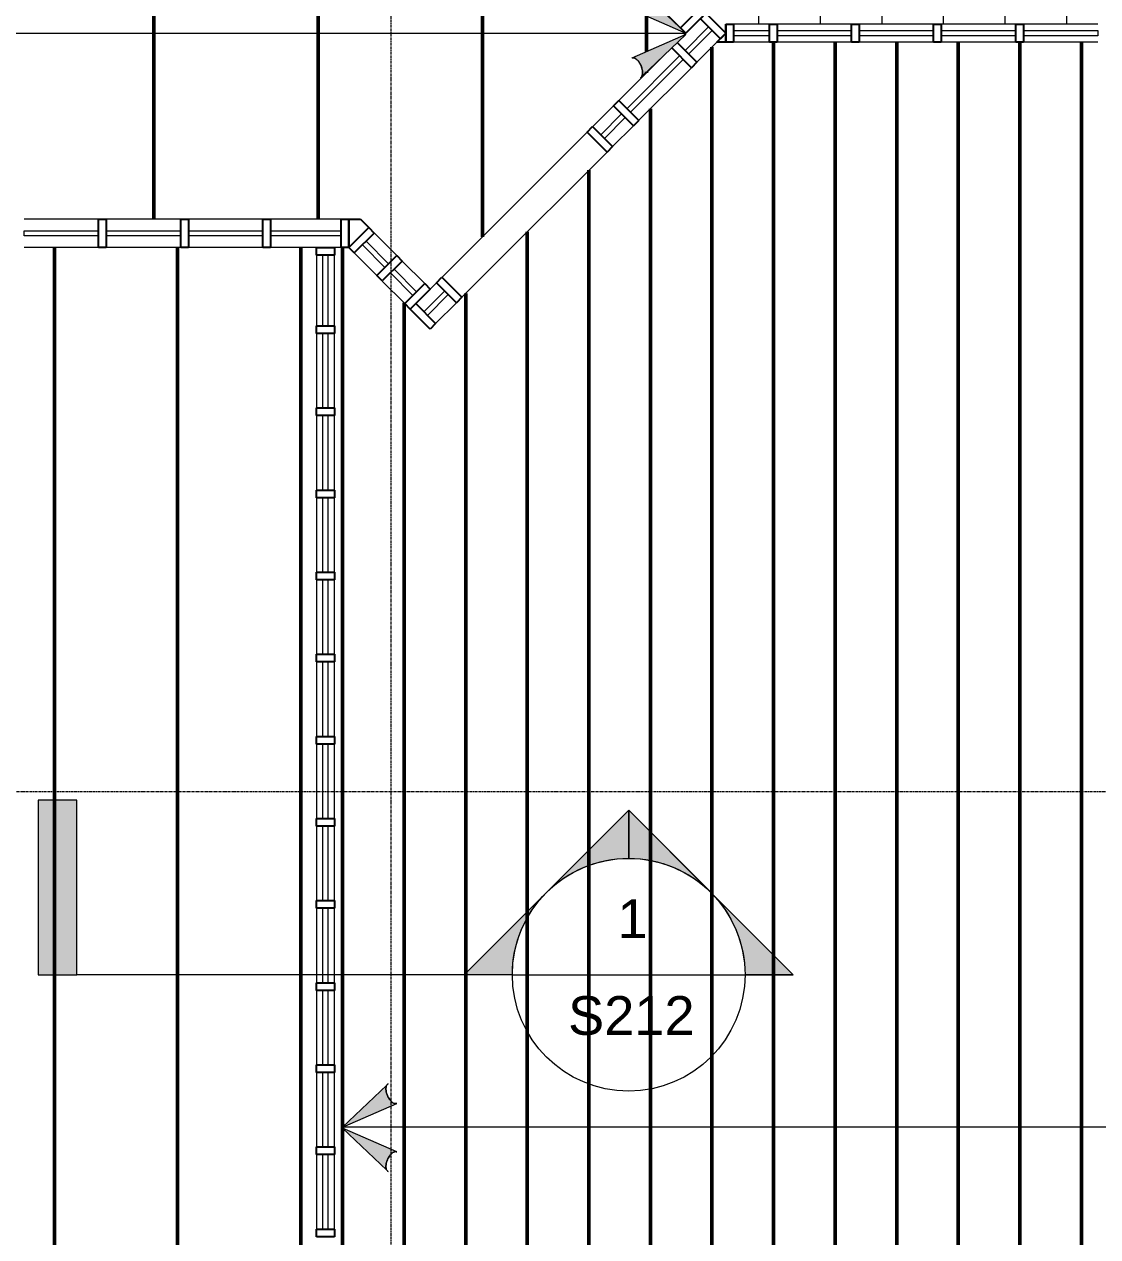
# Model space of a CAD drawing. Header units: inches. Extents: x -4036 to -1914, y 2 to 12338.
# Drawn here: x -2571.8 to -2362.6, y 11448.5 to 11684.7 of the extents above; entities that cross this region are included whole.
import ezdxf

# ---------------------------------------------------------------- set-up
doc = ezdxf.new("R2010")
doc.units = ezdxf.units.IN
doc.header["$MEASUREMENT"] = 0
doc.linetypes.add('Línea de rejilla', pattern=[0.875, 0.5, -0.125, 0.125, -0.125])
for name, color, linetype, lineweight in [('A-DETL-GENF', 92, 'Continuous', 9), ('A-GLAZ-CURT', 52, 'Continuous', 9), ('A-GLAZ-CWMG', 51, 'Continuous', 9), ('G-ANNO-SYMB', 111, 'Continuous', 9), ('I-WALL', 2, 'Continuous', 9), ('S-BEAM', 12, 'Continuous', 9), ('S-BEAM-ANLY', 10, 'Continuous', 50), ('S-GRID', 1, 'Continuous', 9)]:
    doc.layers.add(name, color=color, linetype=linetype, lineweight=lineweight)
doc.styles.add('Arial_2', font='arial.ttf', dxfattribs={"height": 7.559055})

# ---------------------------------------------------------------- blocks, each defined once
blk = doc.blocks.new('System Panel - PlyWood-764936-FRAMING PLAN - 2ND FLOOR')
at = {"layer": 'A-GLAZ-CURT', "lineweight": 18}
for p, q in [((-7.25, -0.5), (-7.25, 0.5)), ((-7.25, 0.5), (7.25, 0.5)), ((7.25, 0.5), (7.25, -0.5)), ((7.25, -0.5), (-7.25, -0.5))]:
    blk.add_line(p, q, dxfattribs=at)
blk = doc.blocks.new('System Panel - PlyWood-1273271-FRAMING PLAN - 2ND FLOOR')
at = {"layer": 'A-GLAZ-CURT', "lineweight": 18}
for p, q in [((-3.5, -0.5), (-3.5, 0.5)), ((-3.5, 0.5), (3.5, 0.5)), ((3.5, 0.5), (3.5, -0.5)), ((3.5, -0.5), (-3.5, -0.5))]:
    blk.add_line(p, q, dxfattribs=at)
blk = doc.blocks.new('Rectangular Mullion - 3 1_2_-1273269-FRAMING PLAN - 2ND FLOOR')
at = {"layer": 'A-GLAZ-CWMG'}
for p, q in [((-2426.57, 11684.74), (-2433.57, 11684.74)), ((-2426.57, 11681.24), (-2433.57, 11681.24))]:
    blk.add_line(p, q, dxfattribs=at)
blk = doc.blocks.new('Rectangular Mullion - 3 1_2_-735841-FRAMING PLAN - 2ND FLOOR')
at = {"layer": 'A-GLAZ-CWMG'}
for p, q in [((-3206.07, 10485.26), (-3206.07, 10499.76)), ((-3202.57, 10485.26), (-3202.57, 10499.76))]:
    blk.add_line(p, q, dxfattribs=at)
blk = doc.blocks.new('Rectangular Mullion - 3 1_2_-735869-FRAMING PLAN - 2ND FLOOR')
at = {"layer": 'A-GLAZ-CWMG', "lineweight": 25}
for p, q in [((0, 1.75), (-1.5, 1.75)), ((-1.5, 1.75), (-1.5, -1.75)), ((0, -1.75), (0, 1.75)), ((-1.5, -1.75), (0, -1.75))]:
    blk.add_line(p, q, dxfattribs=at)
blk = doc.blocks.new('Rectangular Mullion - 3 1_2_-735844-FRAMING PLAN - 2ND FLOOR')
at = {"layer": 'A-GLAZ-CWMG', "lineweight": 25}
for p, q in [((0.75, 1.75), (-0.75, 1.75)), ((-0.75, 1.75), (-0.75, -1.75)), ((0.75, -1.75), (0.75, 1.75)), ((-0.75, -1.75), (0.75, -1.75))]:
    blk.add_line(p, q, dxfattribs=at)
blk = doc.blocks.new('Rectangular Mullion - 5 1_2_-748980-FRAMING PLAN - 2ND FLOOR')
at = {"layer": 'A-GLAZ-CWMG'}
for p, q in [((-2440.01, 11687.94), (-2449.73, 11697.66)), ((-2443.9, 11684.05), (-2453.62, 11693.77))]:
    blk.add_line(p, q, dxfattribs=at)
blk = doc.blocks.new('Rectangular Mullion - 5 1_2_-748987-FRAMING PLAN - 2ND FLOOR')
at = {"layer": 'A-GLAZ-CWMG', "lineweight": 25}
for p, q in [((-1.5, 2.75), (0, 2.75)), ((-1.5, -2.75), (-1.5, 2.75)), ((0, 2.75), (0, -2.75)), ((0, -2.75), (-1.5, -2.75))]:
    blk.add_line(p, q, dxfattribs=at)
blk = doc.blocks.new('System Panel - PlyWood-1273281-FRAMING PLAN - 2ND FLOOR')
at = {"layer": 'A-GLAZ-CURT', "lineweight": 18}
for p, q in [((-3.25, -0.5), (-3.25, 0.5)), ((-3.25, 0.5), (3.25, 0.5)), ((3.25, 0.5), (3.25, -0.5)), ((3.25, -0.5), (-3.25, -0.5))]:
    blk.add_line(p, q, dxfattribs=at)
blk = doc.blocks.new('Rectangular Mullion - 5 1_2_-1273276-FRAMING PLAN - 2ND FLOOR')
at = {"layer": 'A-GLAZ-CWMG'}
for p, q in [((-2491.45, 11634.38), (-2492.69, 11633.14)), ((-2487.57, 11630.49), (-2491.63, 11626.42))]:
    blk.add_line(p, q, dxfattribs=at)
blk = doc.blocks.new('Rectangular Mullion - 5 1_2_-1273277-FRAMING PLAN - 2ND FLOOR')
at = {"layer": 'A-GLAZ-CWMG'}
for p, q in [((-2442.84, 11682.99), (-2443.25, 11682.58)), ((-2436.81, 11681.24), (-2440.72, 11677.33))]:
    blk.add_line(p, q, dxfattribs=at)
blk = doc.blocks.new('Rectangular Mullion - 5 1_2_-748986-FRAMING PLAN - 2ND FLOOR')
at = {"layer": 'A-GLAZ-CWMG', "lineweight": 25}
for p, q in [((0, 2.75), (-1.5, 2.75)), ((-1.5, 2.75), (-1.5, -2.75)), ((0, -2.75), (0, 2.75)), ((-1.5, -2.75), (0, -2.75))]:
    blk.add_line(p, q, dxfattribs=at)
blk = doc.blocks.new('Rectangular Mullion - 5 1_2_-V11-FRAMING PLAN - 2ND FLOOR')
at = {"layer": 'A-GLAZ-CWMG', "lineweight": 25}
for p, q in [((-0.75, 2.65), (-0.75, -2.75)), ((0.75, -2.75), (0.75, 2.69)), ((-0.75, -2.75), (0.75, -2.75))]:
    blk.add_line(p, q, dxfattribs=at)
blk = doc.blocks.new('System Panel - PlyWood-1273221-FRAMING PLAN - 2ND FLOOR')
at = {"layer": 'A-GLAZ-CURT', "lineweight": 18}
for p, q in [((-3.11, -0.5), (-3.11, 0.5)), ((-3.11, 0.5), (3.11, 0.5)), ((3.11, 0.5), (3.11, -0.5)), ((3.11, -0.5), (-3.11, -0.5))]:
    blk.add_line(p, q, dxfattribs=at)
blk = doc.blocks.new('Rectangular Mullion - 5 1_2_-1273217-FRAMING PLAN - 2ND FLOOR')
at = {"layer": 'A-GLAZ-CWMG'}
for p, q in [((-2499.22, 11639.66), (-2503.62, 11644.07)), ((-2503.11, 11635.77), (-2507.51, 11640.18))]:
    blk.add_line(p, q, dxfattribs=at)
blk = doc.blocks.new('System Panel - PlyWood-764934-FRAMING PLAN - 2ND FLOOR')
at = {"layer": 'A-GLAZ-CURT', "lineweight": 18}
for p, q in [((-6.88, -0.5), (-6.88, 0.5)), ((-6.88, 0.5), (6.88, 0.5)), ((6.88, 0.5), (6.88, -0.5)), ((6.88, -0.5), (-6.88, -0.5))]:
    blk.add_line(p, q, dxfattribs=at)
blk = doc.blocks.new('Rectangular Mullion - 5 1_2_-V12-FRAMING PLAN - 2ND FLOOR')
at = {"layer": 'A-GLAZ-CWMG'}
for p, q in [((-2510.07, 11646.74), (-2523.82, 11646.74)), ((-2514.87, 11641.24), (-2523.82, 11641.24)), ((-2510.07, 11641.24), (-2511.37, 11641.24))]:
    blk.add_line(p, q, dxfattribs=at)
blk = doc.blocks.new('Rectangular Mullion - 5 1_2_-748981-FRAMING PLAN - 2ND FLOOR')
at = {"layer": 'A-GLAZ-CWMG'}
for p, q in [((-2522.7, 11828.21), (-2522.7, 11813.71)), ((-2517.2, 11828.21), (-2517.2, 11813.71))]:
    blk.add_line(p, q, dxfattribs=at)
blk = doc.blocks.new('Rectangular Mullion - 5 1_2_-748984-FRAMING PLAN - 2ND FLOOR')
at = {"layer": 'A-GLAZ-CWMG', "lineweight": 25}
for p, q in [((0.75, 2.75), (-0.75, 2.75)), ((-0.75, 2.75), (-0.75, -2.75)), ((0.75, -2.75), (0.75, 2.75)), ((-0.75, -2.75), (0.75, -2.75))]:
    blk.add_line(p, q, dxfattribs=at)
blk = doc.blocks.new('Rectangular Mullion - 3 1_2_-735840-FRAMING PLAN - 2ND FLOOR')
at = {"layer": 'A-GLAZ-CWMG'}
for p, q in [((-2918.07, 10459.04), (-2918.07, 10472.79)), ((-2914.57, 10459.04), (-2914.57, 10472.79))]:
    blk.add_line(p, q, dxfattribs=at)
blk = doc.blocks.new('Rectangular Mullion - 3 1_2_-735870-FRAMING PLAN - 2ND FLOOR')
at = {"layer": 'A-GLAZ-CWMG', "lineweight": 25}
for p, q in [((-1.5, 1.75), (0, 1.75)), ((-1.5, -1.75), (-1.5, 1.75)), ((0, 1.75), (0, -1.75)), ((0, -1.75), (-1.5, -1.75))]:
    blk.add_line(p, q, dxfattribs=at)
blk = doc.blocks.new('TRUSS - 24_-V50-FRAMING PLAN - 2ND FLOOR')
at = {"layer": 'S-BEAM'}
blk.add_line((184.15, 0), (-212.8, 0), dxfattribs=at)
blk = doc.blocks.new('TRUSS - 24_-1506986-FRAMING PLAN - 2ND FLOOR')
at = {"layer": 'S-BEAM'}
blk.add_line((183.67, 0), (-212.32, 0), dxfattribs=at)
blk = doc.blocks.new('TRUSS - 24_-1469656-FRAMING PLAN - 2ND FLOOR')
at = {"layer": 'S-BEAM'}
blk.add_line((177.67, 0), (-206.32, 0), dxfattribs=at)
blk = doc.blocks.new('TRUSS - 24_-1469657-FRAMING PLAN - 2ND FLOOR')
at = {"layer": 'S-BEAM'}
blk.add_line((171.67, 0), (-200.32, 0), dxfattribs=at)
blk = doc.blocks.new('TRUSS - 22_-1469616-FRAMING PLAN - 2ND FLOOR')
at = {"layer": 'S-BEAM'}
blk.add_line((51.92, 0), (-192.8, 0), dxfattribs=at)
blk = doc.blocks.new('TRUSS - 22_-V51-FRAMING PLAN - 2ND FLOOR')
at = {"layer": 'S-BEAM'}
blk.add_line((164.15, 0), (-192.8, 0), dxfattribs=at)
blk = doc.blocks.new('TRUSS - 24_-1469658-FRAMING PLAN - 2ND FLOOR')
at = {"layer": 'S-BEAM'}
blk.add_line((165.67, 0), (-194.32, 0), dxfattribs=at)
blk = doc.blocks.new('TRUSS - 24_-1469659-FRAMING PLAN - 2ND FLOOR')
at = {"layer": 'S-BEAM'}
blk.add_line((159.67, 0), (-188.32, 0), dxfattribs=at)
blk = doc.blocks.new('TRUSS - 24_-1469660-FRAMING PLAN - 2ND FLOOR')
at = {"layer": 'S-BEAM'}
blk.add_line((158.75, 0), (-187.4, 0), dxfattribs=at)
blk = doc.blocks.new('TRUSS - 24_-V73-FRAMING PLAN - 2ND FLOOR')
at = {"layer": 'S-BEAM'}
blk.add_line((164.15, 0), (-192.8, 0), dxfattribs=at)
blk = doc.blocks.new('System Panel - PlyWood-1273285-FRAMING PLAN - 2ND FLOOR')
at = {"layer": 'A-GLAZ-CURT', "lineweight": 18}
for p, q in [((-7.25, -0.5), (-7.25, 0.5)), ((-7.25, 0.5), (-1.5, 0.5)), ((-1.5, 0.5), (-1.5, -0.5)), ((-1.5, -0.5), (-7.25, -0.5))]:
    blk.add_line(p, q, dxfattribs=at)
blk = doc.blocks.new('Rectangular Mullion - 5 1_2_-1273279-FRAMING PLAN - 2ND FLOOR')
at = {"layer": 'A-GLAZ-CWMG'}
for p, q in [((-2462.11, 11663.72), (-2467.77, 11658.06)), ((-2463.88, 11654.17), (-2458.22, 11659.83))]:
    blk.add_line(p, q, dxfattribs=at)
blk = doc.blocks.new('Rectangular Mullion - 5 1_2_-749712-FRAMING PLAN - 2ND FLOOR')
at = {"layer": 'A-GLAZ-CWMG', "lineweight": 25}
for p, q in [((0, 2.75), (-1.5, 2.75)), ((-1.5, 2.75), (-1.5, -2.75)), ((0, -2.75), (0, 2.75)), ((-1.5, -2.75), (0, -2.75))]:
    blk.add_line(p, q, dxfattribs=at)
blk = doc.blocks.new('Rectangular Mullion - 5 1_2_-749713-FRAMING PLAN - 2ND FLOOR')
at = {"layer": 'A-GLAZ-CWMG', "lineweight": 25}
for p, q in [((-1.5, 2.75), (0, 2.75)), ((-1.5, -2.75), (-1.5, 2.75)), ((0, 2.75), (0, -2.75)), ((0, -2.75), (-1.5, -2.75))]:
    blk.add_line(p, q, dxfattribs=at)
blk = doc.blocks.new('Rectangular Mullion - 5 1_2_-V93-FRAMING PLAN - 2ND FLOOR')
at = {"layer": 'A-GLAZ-CWMG'}
for p, q in [((-2447.37, 11678.46), (-2455.92, 11669.91)), ((-2441.78, 11676.27), (-2452.03, 11666.02))]:
    blk.add_line(p, q, dxfattribs=at)
blk = doc.blocks.new('Rectangular Mullion - 5 1_2_-V94-FRAMING PLAN - 2ND FLOOR')
at = {"layer": 'A-GLAZ-CWMG'}
for p, q in [((-2456.98, 11668.85), (-2461.05, 11664.78)), ((-2453.09, 11664.96), (-2457.16, 11660.89))]:
    blk.add_line(p, q, dxfattribs=at)
blk = doc.blocks.new('Rectangular Mullion - 5 1_2_-748983-FRAMING PLAN - 2ND FLOOR')
at = {"layer": 'A-GLAZ-CWMG'}
for p, q in [((-2749.17, 11742.74), (-2765.17, 11742.74)), ((-2765.17, 11737.24), (-2749.17, 11737.24))]:
    blk.add_line(p, q, dxfattribs=at)
blk = doc.blocks.new('Rectangular Mullion - 5 1_2_-1273280-FRAMING PLAN - 2ND FLOOR')
at = {"layer": 'A-GLAZ-CWMG'}
for p, q in [((-2479.08, 11646.75), (-2490.39, 11635.44)), ((-2486.5, 11631.55), (-2475.19, 11642.86))]:
    blk.add_line(p, q, dxfattribs=at)
blk = doc.blocks.new('Rectangular Mullion - 5 1_2_-1273219-FRAMING PLAN - 2ND FLOOR')
at = {"layer": 'A-GLAZ-CWMG'}
for p, q in [((-2493.75, 11634.2), (-2498.16, 11638.6)), ((-2497.64, 11630.31), (-2502.05, 11634.71))]:
    blk.add_line(p, q, dxfattribs=at)
blk = doc.blocks.new('System Panel - PlyWood-1273282-FRAMING PLAN - 2ND FLOOR')
at = {"layer": 'A-GLAZ-CURT', "lineweight": 18}
for p, q in [((-2.5, -0.5), (-2.5, 0.5)), ((-2.5, 0.5), (3.25, 0.5)), ((3.25, 0.5), (3.25, -0.5)), ((3.25, -0.5), (-2.5, -0.5))]:
    blk.add_line(p, q, dxfattribs=at)
blk = doc.blocks.new('TRUSSES - TRUSSES-1503725-FRAMING PLAN - 2ND FLOOR')
at = {"layer": 'A-DETL-GENF'}
h = blk.add_hatch(color=256, dxfattribs=at)
h.paths.add_polyline_path([(-372.17, 8.4), (-380.77, 0.23), (-370.41, 4.79), (-370.62, 4.81), (-370.85, 4.9), (-371.08, 5.06), (-371.54, 5.53), (-371.93, 6.17), (-372.2, 6.89), (-372.31, 7.59), (-372.26, 8.17)], flags=0)
h.paths.add_polyline_path([(-380.77, 0), (-372.17, -8.17), (-372.26, -7.95), (-372.31, -7.68), (-372.28, -7.02), (-372.08, -6.3), (-371.74, -5.61), (-371.31, -5.04), (-370.85, -4.68), (-370.62, -4.59), (-370.41, -4.56), (-370.22, -4.6)], flags=0)
for p, q in [((-372.17, 8.4), (-380.77, 0.23)), ((-372.17, 8.4), (-371.89, 8.66)), ((-380.77, 0.23), (-370.22, 4.83)), ((-12.61, 0), (-380.77, 0)), ((-380.77, 0), (-372.17, -8.17)), ((-370.22, -4.6), (-380.77, 0))]:
    blk.add_line(p, q, dxfattribs=at)
for start_param, end_param in [(0.527907, 1.031328), (1.058732, 1.553534), (0, 0.515859), (1.586991, 2.08013), (2.111632, 2.609761), (2.630892, 3.141593)]:
    blk.add_ellipse((-371.06, 6.74), major_axis=(-0.84, 1.91), ratio=0.493649, start_param=start_param, end_param=end_param, dxfattribs=at)
blk.add_open_spline([(-370.22, 4.83), (-370.28, 4.81), (-370.4, 4.78), (-370.62, 4.8), (-370.84, 4.89), (-371.16, 5.1), (-371.55, 5.5), (-371.95, 6.16), (-372.25, 6.96), (-372.34, 7.64), (-372.28, 8.12), (-372.21, 8.31), (-372.17, 8.4)], degree=3, knots=[0, 0, 0, 0, 0.066667, 0.133333, 0.2, 0.266667, 0.4, 0.533333, 0.666667, 0.833333, 0.916667, 1, 1, 1, 1], dxfattribs=at)
blk = doc.blocks.new('TRUSSES - TRUSSES-1430588-FRAMING PLAN - 2ND FLOOR')
at = {"layer": 'A-DETL-GENF'}
h = blk.add_hatch(color=256, dxfattribs=at)
h.paths.add_polyline_path([(206.81, 8.4), (206.9, 8.17), (206.95, 7.9), (206.92, 7.25), (206.72, 6.53), (206.39, 5.84), (205.96, 5.27), (205.49, 4.9), (205.26, 4.81), (205.05, 4.79), (204.86, 4.83), (215.41, 0.23)], flags=0)
h.paths.add_polyline_path([(215.41, 0), (205.05, -4.56), (205.26, -4.59), (205.49, -4.68), (205.72, -4.83), (206.18, -5.31), (206.57, -5.95), (206.84, -6.66), (206.96, -7.36), (206.9, -7.95), (206.81, -8.17)], flags=0)
for p, q in [((206.81, 8.4), (206.53, 8.66)), ((215.41, 0.23), (206.81, 8.4)), ((204.86, 4.83), (215.41, 0.23)), ((12.85, 0), (215.41, 0)), ((215.41, 0), (204.86, -4.6)), ((206.81, -8.17), (215.41, 0)), ((206.81, -8.17), (206.53, -8.43))]:
    blk.add_line(p, q, dxfattribs=at)
for centre, major_axis, start_param, end_param in [((205.7, 6.74), (0.84, 1.91), 5.767326, 6.283185), ((205.7, 6.74), (0.84, 1.91), 4.729651, 5.224453), ((205.7, 6.74), (0.84, 1.91), 5.251857, 5.755279), ((205.7, 6.74), (0.84, 1.91), 3.141593, 3.652293), ((205.7, 6.74), (0.84, 1.91), 3.673425, 4.171554), ((205.7, 6.74), (0.84, 1.91), 4.203055, 4.696194), ((205.7, -6.52), (-0.84, 1.91), 5.772485, 6.283185), ((205.7, -6.52), (-0.84, 1.91), 5.253224, 5.751353), ((205.7, -6.52), (-0.84, 1.91), 4.728584, 5.221723), ((205.7, -6.52), (-0.84, 1.91), 4.200325, 4.695127), ((205.7, -6.52), (-0.84, 1.91), 3.141593, 3.657452), ((205.7, -6.52), (-0.84, 1.91), 3.669499, 4.172921)]:
    blk.add_ellipse(centre, major_axis=major_axis, ratio=0.493649, start_param=start_param, end_param=end_param, dxfattribs=at)
for points, knots in [([(206.81, 8.4), (206.85, 8.33), (206.91, 8.18), (206.97, 7.82), (206.95, 7.26), (206.75, 6.52), (206.42, 5.84), (206.02, 5.3), (205.6, 4.94), (205.27, 4.79), (205.02, 4.78), (204.91, 4.81), (204.86, 4.83)], [0, 0, 0, 0, 0.066667, 0.133333, 0.266667, 0.4, 0.533333, 0.65, 0.766667, 0.883333, 0.941667, 1, 1, 1, 1]), ([(204.86, -4.6), (204.92, -4.58), (205.05, -4.55), (205.26, -4.57), (205.49, -4.67), (205.8, -4.87), (206.19, -5.28), (206.59, -5.93), (206.89, -6.73), (206.98, -7.41), (206.93, -7.9), (206.86, -8.09), (206.81, -8.17)], [0, 0, 0, 0, 0.066667, 0.133333, 0.2, 0.266667, 0.4, 0.533333, 0.666667, 0.833333, 0.916667, 1, 1, 1, 1])]:
    blk.add_open_spline(points, degree=3, knots=knots, dxfattribs=at)
blk = doc.blocks.new('Vista de diseño - Extremo final de sección - Rellenado-14997-FRAMING PLAN - 2ND FLOOR')
at = {"layer": 'G-ANNO-SYMB'}
blk.add_hatch(color=256, dxfattribs=at).paths.add_polyline_path([(0, 0.3543), (0, 0), (-0.0787, 0), (-0.0787, 0.3543)], flags=0)
for p, q in [((0, 0.3543), (-0.0787, 0.3543)), ((-0.0787, 0.3543), (-0.0787, 0)), ((0, 0), (0, 0.3543)), ((-0.0787, 0), (0, 0))]:
    blk.add_line(p, q, dxfattribs=at)
blk = doc.blocks.new('Vista de diseño - Extremo inicial de sección - Rellenado-1561-FRAMING PLAN - 2ND FLOOR')
at = {"layer": 'G-ANNO-SYMB'}
h = blk.add_hatch(color=256, dxfattribs=at)
edge = h.paths.add_edge_path(flags=0)
edge.add_line((-0.2362, 0.3341), (-0.2362, 0.2362))
edge.add_arc((-0.2362, 0), 0.2362, 90, 135)
edge.add_line((-0.4033, 0.167), (-0.2362, 0.3341))
h = blk.add_hatch(color=256, dxfattribs=at)
edge = h.paths.add_edge_path(flags=0)
edge.add_line((-0.2362, 0.3341), (-0.0692, 0.167))
edge.add_arc((-0.2362, 0), 0.2362, 45, 90)
edge.add_line((-0.2362, 0.2362), (-0.2362, 0.3341))
h = blk.add_hatch(color=256, dxfattribs=at)
edge = h.paths.add_edge_path(flags=0)
edge.add_line((-0.5703, 0), (-0.4033, 0.167))
edge.add_arc((-0.2362, 0), 0.2362, 135, 180)
edge.add_line((-0.4724, 0), (-0.5703, 0))
h = blk.add_hatch(color=256, dxfattribs=at)
edge = h.paths.add_edge_path(flags=0)
edge.add_line((0.0978, 0), (0, 0))
edge.add_arc((-0.2362, 0), 0.2362, 360, 405)
edge.add_line((-0.0692, 0.167), (0.0978, 0))
for p, q in [((-0.2362, 0.3341), (-0.5703, 0)), ((-0.2362, 0.3341), (-0.4033, 0.167)), ((-0.2362, 0.3341), (0.0978, 0)), ((-0.2362, 0.2362), (-0.2362, 0.3341)), ((-0.2362, 0.3341), (-0.2362, 0.2362)), ((-0.0692, 0.167), (-0.2362, 0.3341)), ((-0.4033, 0.167), (-0.5703, 0)), ((0.0978, 0), (-0.0692, 0.167)), ((-0.5703, 0), (-0.4724, 0)), ((0, 0), (0.0978, 0)), ((-0.4724, 0), (-0.5703, 0)), ((0, 0), (0.0978, 0))]:
    blk.add_line(p, q, dxfattribs=at)
for start, end in [(360, 180), (90, 135), (45, 90), (135, 180), (360, 45), (180, 360)]:
    blk.add_arc((-0.2362, 0), 0.2362, start, end, dxfattribs=at)

msp = doc.modelspace()

# ---------------------------------------------------------------- linework, layer by layer
at = {"layer": 'G-ANNO-SYMB'}
for q in [(-2561.54, 11499.54), (-2431.32, 11499.54)]:
    msp.add_line((-2476.68, 11499.54), q, dxfattribs=at)
at = {"layer": 'I-WALL', "lineweight": 25}
for p, q in [((-2435.07, 11683), (-2436.81, 11684.74)), ((-2436.81, 11681.24), (-2435.07, 11682.98)), ((-2435.07, 11684.74), (-2435.07, 11683)), ((-2435.07, 11682.98), (-2435.07, 11681.24)), ((-2435.07, 11681.24), (-2436.81, 11681.24)), ((-2508.57, 11646.74), (-2506.29, 11646.74)), ((-2508.57, 11641.24), (-2508.57, 11646.74)), ((-2504.68, 11645.13), (-2508.57, 11641.24)), ((-2506.29, 11646.74), (-2504.68, 11645.13))]:
    msp.add_line(p, q, dxfattribs=at)
at = {"layer": 'S-BEAM-ANLY', "color": 7}
for p, q in [((-2482.53, 11702.84), (-2482.53, 11663.14)), ((-2546.53, 11700.65), (-2546.53, 11664.71)), ((-2514.53, 11701.11), (-2514.53, 11664.86)), ((-2450.53, 11686.35), (-2450.53, 11679.4)), ((-2437.77, 11680.28), (-2437.77, 11650.28)), ((-2425.77, 11681.24), (-2425.77, 11651.24)), ((-2413.77, 11681.24), (-2413.77, 11651.24)), ((-2401.77, 11681.24), (-2401.77, 11651.24)), ((-2389.77, 11681.24), (-2389.77, 11651.24)), ((-2377.77, 11681.24), (-2377.77, 11651.24)), ((-2365.77, 11681.24), (-2365.77, 11651.24)), ((-2450.53, 11675.46), (-2450.53, 11675.3)), ((-2449.77, 11668.28), (-2449.77, 11638.28)), ((-2546.53, 11664.71), (-2546.53, 11646.74)), ((-2514.53, 11664.86), (-2514.53, 11646.74)), ((-2482.53, 11663.14), (-2482.53, 11643.3)), ((-2461.77, 11656.28), (-2461.77, 11626.28)), ((-2437.77, 11650.28), (-2437.77, 11285.64)), ((-2425.77, 11651.24), (-2425.77, 11285.64)), ((-2413.77, 11651.24), (-2413.77, 11285.64)), ((-2401.77, 11651.24), (-2401.77, 11285.64)), ((-2389.77, 11651.24), (-2389.77, 11285.64)), ((-2377.77, 11651.24), (-2377.77, 11285.64)), ((-2365.77, 11651.24), (-2365.77, 11285.64)), ((-2473.77, 11644.28), (-2473.77, 11614.28)), ((-2565.92, 11641.24), (-2565.92, 11611.24)), ((-2541.92, 11641.24), (-2541.92, 11611.24)), ((-2517.92, 11641.24), (-2517.92, 11611.24)), ((-2509.77, 11641.24), (-2509.77, 11611.24)), ((-2449.77, 11638.28), (-2449.77, 11285.64)), ((-2485.77, 11632.28), (-2485.77, 11602.28)), ((-2497.77, 11630.44), (-2497.77, 11600.44)), ((-2461.77, 11626.28), (-2461.77, 11285.64)), ((-2473.77, 11614.28), (-2473.77, 11285.64)), ((-2565.92, 11611.24), (-2565.92, 11285.64)), ((-2541.92, 11611.24), (-2541.92, 11285.64)), ((-2517.92, 11611.24), (-2517.92, 11396.52)), ((-2509.77, 11611.24), (-2509.77, 11285.64)), ((-2485.77, 11602.28), (-2485.77, 11285.64)), ((-2497.77, 11600.44), (-2497.77, 11285.64))]:
    msp.add_line(p, q, dxfattribs=at)
at = {"layer": 'S-GRID', "linetype": 'Línea de rejilla'}
for p, q in [((-2500.32, 9786.33), (-2500.32, 12288.56)), ((-1959.43, 11535.19), (-3987.13, 11535.19))]:
    msp.add_line(p, q, dxfattribs=at)

# ---------------------------------------------------------------- block references
at = {"layer": 'A-DETL-GENF', "rotation": 180}
for name, p in [('TRUSSES - TRUSSES-1503725-FRAMING PLAN - 2ND FLOOR', (-2823.61, 11682.99)), ('TRUSSES - TRUSSES-1430588-FRAMING PLAN - 2ND FLOOR', (-2294.36, 11469.86))]:
    msp.add_blockref(name, p, dxfattribs=at)
at = {"layer": 'A-GLAZ-CURT'}
for name, p, rotation in [('System Panel - PlyWood-1273281-FRAMING PLAN - 2ND FLOOR', (-2440.37, 11681.58), 225), ('System Panel - PlyWood-1273271-FRAMING PLAN - 2ND FLOOR', (-2430.07, 11682.99), 180), ('System Panel - PlyWood-764936-FRAMING PLAN - 2ND FLOOR', (-2417.82, 11682.99), 180), ('System Panel - PlyWood-764936-FRAMING PLAN - 2ND FLOOR', (-2401.82, 11682.99), 180), ('System Panel - PlyWood-764936-FRAMING PLAN - 2ND FLOOR', (-2385.82, 11682.99), 180), ('System Panel - PlyWood-764936-FRAMING PLAN - 2ND FLOOR', (-2369.82, 11682.99), 180), ('System Panel - PlyWood-764936-FRAMING PLAN - 2ND FLOOR', (-2448.85, 11673.09), 225), ('System Panel - PlyWood-1273285-FRAMING PLAN - 2ND FLOOR', (-2460.16, 11661.78), 225), ('System Panel - PlyWood-764936-FRAMING PLAN - 2ND FLOOR', (-2564.57, 11643.99), 180), ('System Panel - PlyWood-764936-FRAMING PLAN - 2ND FLOOR', (-2548.57, 11643.99), 180), ('System Panel - PlyWood-764936-FRAMING PLAN - 2ND FLOOR', (-2532.57, 11643.99), 180), ('System Panel - PlyWood-764934-FRAMING PLAN - 2ND FLOOR', (-2516.95, 11643.99), 180), ('System Panel - PlyWood-1273221-FRAMING PLAN - 2ND FLOOR', (-2503.36, 11639.92), 135.0000000000007), ('System Panel - PlyWood-764934-FRAMING PLAN - 2ND FLOOR', (-2513.12, 11632.86), 269.9999999999999), ('System Panel - PlyWood-1273221-FRAMING PLAN - 2ND FLOOR', (-2497.9, 11634.46), 135.0000000000007), ('System Panel - PlyWood-1273282-FRAMING PLAN - 2ND FLOOR', (-2491.28, 11630.66), 225), ('System Panel - PlyWood-764936-FRAMING PLAN - 2ND FLOOR', (-2513.12, 11617.24), 269.9999999999999), ('System Panel - PlyWood-764936-FRAMING PLAN - 2ND FLOOR', (-2513.12, 11601.24), 269.9999999999999), ('System Panel - PlyWood-764936-FRAMING PLAN - 2ND FLOOR', (-2513.12, 11585.24), 269.9999999999999), ('System Panel - PlyWood-764936-FRAMING PLAN - 2ND FLOOR', (-2513.12, 11569.24), 269.9999999999999), ('System Panel - PlyWood-764936-FRAMING PLAN - 2ND FLOOR', (-2513.12, 11553.24), 269.9999999999999), ('System Panel - PlyWood-764936-FRAMING PLAN - 2ND FLOOR', (-2513.12, 11537.24), 269.9999999999999), ('System Panel - PlyWood-764936-FRAMING PLAN - 2ND FLOOR', (-2513.12, 11521.24), 269.9999999999999), ('System Panel - PlyWood-764936-FRAMING PLAN - 2ND FLOOR', (-2513.12, 11505.24), 269.9999999999999), ('System Panel - PlyWood-764936-FRAMING PLAN - 2ND FLOOR', (-2513.12, 11489.24), 269.9999999999999), ('System Panel - PlyWood-764936-FRAMING PLAN - 2ND FLOOR', (-2513.12, 11473.24), 269.9999999999999), ('System Panel - PlyWood-764936-FRAMING PLAN - 2ND FLOOR', (-2513.12, 11457.24), 269.9999999999999)]:
    msp.add_blockref(name, p, dxfattribs=dict(at, rotation=rotation))
at = {"layer": 'A-GLAZ-CWMG'}
for name, p in [('Rectangular Mullion - 5 1_2_-748980-FRAMING PLAN - 2ND FLOOR', (0, 0)), ('Rectangular Mullion - 5 1_2_-1273277-FRAMING PLAN - 2ND FLOOR', (0, 0)), ('Rectangular Mullion - 3 1_2_-1273269-FRAMING PLAN - 2ND FLOOR', (0, 0)), ('Rectangular Mullion - 5 1_2_-V93-FRAMING PLAN - 2ND FLOOR', (0, 0)), ('Rectangular Mullion - 5 1_2_-V94-FRAMING PLAN - 2ND FLOOR', (0, 0)), ('Rectangular Mullion - 5 1_2_-1273279-FRAMING PLAN - 2ND FLOOR', (0, 0)), ('Rectangular Mullion - 5 1_2_-V12-FRAMING PLAN - 2ND FLOOR', (0, 0)), ('Rectangular Mullion - 5 1_2_-748987-FRAMING PLAN - 2ND FLOOR', (-2508.57, 11643.99)), ('Rectangular Mullion - 5 1_2_-1273280-FRAMING PLAN - 2ND FLOOR', (0, 0)), ('Rectangular Mullion - 5 1_2_-1273217-FRAMING PLAN - 2ND FLOOR', (0, 0)), ('Rectangular Mullion - 5 1_2_-1273219-FRAMING PLAN - 2ND FLOOR', (0, 0)), ('Rectangular Mullion - 5 1_2_-1273276-FRAMING PLAN - 2ND FLOOR', (0, 0))]:
    msp.add_blockref(name, p, dxfattribs=at)
for name, p, rotation in [('Rectangular Mullion - 5 1_2_-748987-FRAMING PLAN - 2ND FLOOR', (-2440.9, 11684.93), 315), ('Rectangular Mullion - 5 1_2_-748987-FRAMING PLAN - 2ND FLOOR', (-2437.01, 11684.93), 45), ('Rectangular Mullion - 3 1_2_-735841-FRAMING PLAN - 2ND FLOOR', (8074.69, 14887.31), 90), ('Rectangular Mullion - 3 1_2_-735841-FRAMING PLAN - 2ND FLOOR', (8090.69, 14887.31), 90), ('Rectangular Mullion - 3 1_2_-735841-FRAMING PLAN - 2ND FLOOR', (8106.69, 14887.31), 90), ('Rectangular Mullion - 3 1_2_-735841-FRAMING PLAN - 2ND FLOOR', (8122.69, 14887.31), 90), ('Rectangular Mullion - 5 1_2_-748983-FRAMING PLAN - 2ND FLOOR', (7779.56, 5298.65), 44.99999999999913), ('Rectangular Mullion - 5 1_2_-748981-FRAMING PLAN - 2ND FLOOR', (-14385.54, 9124.04), 270), ('Rectangular Mullion - 5 1_2_-748981-FRAMING PLAN - 2ND FLOOR', (-14369.54, 9124.04), 270), ('Rectangular Mullion - 5 1_2_-748981-FRAMING PLAN - 2ND FLOOR', (-14353.54, 9124.04), 270), ('Rectangular Mullion - 3 1_2_-735870-FRAMING PLAN - 2ND FLOOR', (-2513.12, 11641.24), 89.9999999999999), ('Rectangular Mullion - 3 1_2_-735840-FRAMING PLAN - 2ND FLOOR', (-5429.45, 22098.78), 180), ('Rectangular Mullion - 5 1_2_-749713-FRAMING PLAN - 2ND FLOOR', (-2488.45, 11633.49), 45), ('Rectangular Mullion - 5 1_2_-748987-FRAMING PLAN - 2ND FLOOR', (-2494.64, 11631.19), 315.0000000000007), ('Rectangular Mullion - 3 1_2_-735841-FRAMING PLAN - 2ND FLOOR', (-5717.45, 22109.75), 180), ('Rectangular Mullion - 3 1_2_-735841-FRAMING PLAN - 2ND FLOOR', (-5717.45, 22093.75), 180), ('Rectangular Mullion - 3 1_2_-735841-FRAMING PLAN - 2ND FLOOR', (-5717.45, 22077.75), 180), ('Rectangular Mullion - 3 1_2_-735841-FRAMING PLAN - 2ND FLOOR', (-5717.45, 22061.75), 180), ('Rectangular Mullion - 3 1_2_-735841-FRAMING PLAN - 2ND FLOOR', (-5717.45, 22045.75), 180), ('Rectangular Mullion - 3 1_2_-735841-FRAMING PLAN - 2ND FLOOR', (-5717.45, 22029.75), 180), ('Rectangular Mullion - 3 1_2_-735841-FRAMING PLAN - 2ND FLOOR', (-5717.45, 22013.75), 180), ('Rectangular Mullion - 3 1_2_-735841-FRAMING PLAN - 2ND FLOOR', (-5717.45, 21997.75), 180), ('Rectangular Mullion - 3 1_2_-735841-FRAMING PLAN - 2ND FLOOR', (-5717.45, 21981.75), 180), ('Rectangular Mullion - 3 1_2_-735841-FRAMING PLAN - 2ND FLOOR', (-5717.45, 21965.75), 180), ('Rectangular Mullion - 3 1_2_-735841-FRAMING PLAN - 2ND FLOOR', (-5717.45, 21949.75), 180)]:
    msp.add_blockref(name, p, dxfattribs=dict(at, rotation=rotation))
at = {"layer": 'A-GLAZ-CWMG', "extrusion": (0, 0, -1)}
for name, p in [('Rectangular Mullion - 3 1_2_-735869-FRAMING PLAN - 2ND FLOOR', (2435.07, 11682.99)), ('Rectangular Mullion - 3 1_2_-735844-FRAMING PLAN - 2ND FLOOR', (2425.82, 11682.99)), ('Rectangular Mullion - 3 1_2_-735844-FRAMING PLAN - 2ND FLOOR', (2409.82, 11682.99)), ('Rectangular Mullion - 3 1_2_-735844-FRAMING PLAN - 2ND FLOOR', (2393.82, 11682.99)), ('Rectangular Mullion - 3 1_2_-735844-FRAMING PLAN - 2ND FLOOR', (2377.82, 11682.99)), ('Rectangular Mullion - 5 1_2_-748984-FRAMING PLAN - 2ND FLOOR', (2556.57, 11643.99)), ('Rectangular Mullion - 5 1_2_-748984-FRAMING PLAN - 2ND FLOOR', (2540.57, 11643.99)), ('Rectangular Mullion - 5 1_2_-748984-FRAMING PLAN - 2ND FLOOR', (2524.57, 11643.99))]:
    msp.add_blockref(name, p, dxfattribs=at)
for name, p, rotation in [('Rectangular Mullion - 5 1_2_-V11-FRAMING PLAN - 2ND FLOOR', (2443.19, 11678.75), 315), ('Rectangular Mullion - 5 1_2_-748984-FRAMING PLAN - 2ND FLOOR', (2454.51, 11667.43), 315), ('Rectangular Mullion - 5 1_2_-749712-FRAMING PLAN - 2ND FLOOR', (2460.16, 11661.78), 315), ('Rectangular Mullion - 5 1_2_-748986-FRAMING PLAN - 2ND FLOOR', (2506.63, 11643.18), 44.99999999999934), ('Rectangular Mullion - 5 1_2_-748984-FRAMING PLAN - 2ND FLOOR', (2500.63, 11637.19), 44.99999999999934), ('Rectangular Mullion - 5 1_2_-748986-FRAMING PLAN - 2ND FLOOR', (2494.64, 11627.3), 315), ('Rectangular Mullion - 3 1_2_-735844-FRAMING PLAN - 2ND FLOOR', (2513.12, 11625.24), 270.0000000000001), ('Rectangular Mullion - 3 1_2_-735844-FRAMING PLAN - 2ND FLOOR', (2513.12, 11609.24), 270.0000000000001), ('Rectangular Mullion - 3 1_2_-735844-FRAMING PLAN - 2ND FLOOR', (2513.12, 11593.24), 270.0000000000001), ('Rectangular Mullion - 3 1_2_-735844-FRAMING PLAN - 2ND FLOOR', (2513.12, 11577.24), 270.0000000000001), ('Rectangular Mullion - 3 1_2_-735844-FRAMING PLAN - 2ND FLOOR', (2513.12, 11561.24), 270.0000000000001), ('Rectangular Mullion - 3 1_2_-735844-FRAMING PLAN - 2ND FLOOR', (2513.12, 11545.24), 270.0000000000001), ('Rectangular Mullion - 3 1_2_-735844-FRAMING PLAN - 2ND FLOOR', (2513.12, 11529.24), 270.0000000000001), ('Rectangular Mullion - 3 1_2_-735844-FRAMING PLAN - 2ND FLOOR', (2513.12, 11513.24), 270.0000000000001), ('Rectangular Mullion - 3 1_2_-735844-FRAMING PLAN - 2ND FLOOR', (2513.12, 11497.24), 270.0000000000001), ('Rectangular Mullion - 3 1_2_-735844-FRAMING PLAN - 2ND FLOOR', (2513.12, 11481.24), 270.0000000000001), ('Rectangular Mullion - 3 1_2_-735844-FRAMING PLAN - 2ND FLOOR', (2513.12, 11465.24), 270.0000000000001), ('Rectangular Mullion - 3 1_2_-735844-FRAMING PLAN - 2ND FLOOR', (2513.12, 11449.24), 270.0000000000001)]:
    msp.add_blockref(name, p, dxfattribs=dict(at, rotation=rotation))
at = {"layer": 'G-ANNO-SYMB', "xscale": 95.99999999999994, "yscale": 95.99999999999994, "zscale": 95.99999999999994}
msp.add_blockref('Vista de diseño - Extremo final de sección - Rellenado-14997-FRAMING PLAN - 2ND FLOOR', (-2561.54, 11499.54), dxfattribs=at)
at = {"layer": 'G-ANNO-SYMB', "extrusion": (0, 0, -1), "xscale": 95.99999999999994, "yscale": 95.99999999999994, "zscale": 95.99999999999994}
msp.add_blockref('Vista de diseño - Extremo inicial de sección - Rellenado-1561-FRAMING PLAN - 2ND FLOOR', (2476.68, 11499.54), dxfattribs=at)
at = {"layer": 'S-BEAM'}
for name, p, rotation in [('TRUSS - 24_-V50-FRAMING PLAN - 2ND FLOOR', (-2428.69, 11897.54), 90.00000000000037), ('TRUSS - 24_-V50-FRAMING PLAN - 2ND FLOOR', (-2416.69, 11897.54), 90.00000000000037), ('TRUSS - 24_-V50-FRAMING PLAN - 2ND FLOOR', (-2404.69, 11897.54), 90.00000000000037), ('TRUSS - 24_-V50-FRAMING PLAN - 2ND FLOOR', (-2392.69, 11897.54), 90.00000000000037), ('TRUSS - 24_-V50-FRAMING PLAN - 2ND FLOOR', (-2380.69, 11897.54), 90.00000000000037), ('TRUSS - 24_-V50-FRAMING PLAN - 2ND FLOOR', (-2368.69, 11897.54), 90.00000000000037), ('TRUSS - 24_-1506986-FRAMING PLAN - 2ND FLOOR', (-2437.77, 11467.96), 270.0000000000004), ('TRUSS - 24_-V50-FRAMING PLAN - 2ND FLOOR', (-2425.77, 11468.44), 270.0000000000004), ('TRUSS - 24_-V50-FRAMING PLAN - 2ND FLOOR', (-2413.77, 11468.44), 270.0000000000004), ('TRUSS - 24_-V50-FRAMING PLAN - 2ND FLOOR', (-2401.77, 11468.44), 270.0000000000004), ('TRUSS - 24_-V50-FRAMING PLAN - 2ND FLOOR', (-2389.77, 11468.44), 270.0000000000004), ('TRUSS - 24_-V50-FRAMING PLAN - 2ND FLOOR', (-2377.77, 11468.44), 270.0000000000004), ('TRUSS - 24_-V50-FRAMING PLAN - 2ND FLOOR', (-2365.77, 11468.44), 270.0000000000004), ('TRUSS - 24_-1469656-FRAMING PLAN - 2ND FLOOR', (-2449.77, 11461.96), 270.0000000000004), ('TRUSS - 24_-1469657-FRAMING PLAN - 2ND FLOOR', (-2461.77, 11455.96), 270.0000000000004), ('TRUSS - 24_-1469658-FRAMING PLAN - 2ND FLOOR', (-2473.77, 11449.96), 270.0000000000004), ('TRUSS - 22_-V51-FRAMING PLAN - 2ND FLOOR', (-2565.92, 11448.44), 270.0000000000003), ('TRUSS - 22_-V51-FRAMING PLAN - 2ND FLOOR', (-2541.92, 11448.44), 270.0000000000003), ('TRUSS - 22_-1469616-FRAMING PLAN - 2ND FLOOR', (-2517.92, 11448.44), 270.0000000000003), ('TRUSS - 24_-V73-FRAMING PLAN - 2ND FLOOR', (-2509.77, 11448.44), 270.0000000000004), ('TRUSS - 24_-1469659-FRAMING PLAN - 2ND FLOOR', (-2485.77, 11443.96), 270.0000000000004), ('TRUSS - 24_-1469660-FRAMING PLAN - 2ND FLOOR', (-2497.77, 11443.04), 270.0000000000004)]:
    msp.add_blockref(name, p, dxfattribs=dict(at, rotation=rotation))

# ---------------------------------------------------------------- texts
at = {"layer": 'G-ANNO-SYMB', "attachment_point": 1, "style": 'Arial_2'}
for s, insert, char_height, width in [('1', (-2456.18, 11514.23), 7.56, 7.272), ('S212', (-2465.82, 11495.38), 7.559, 30.603)]:
    msp.add_mtext(s, dxfattribs=dict(at, insert=insert, char_height=char_height, width=width))

doc.saveas('drawing.dxf')
